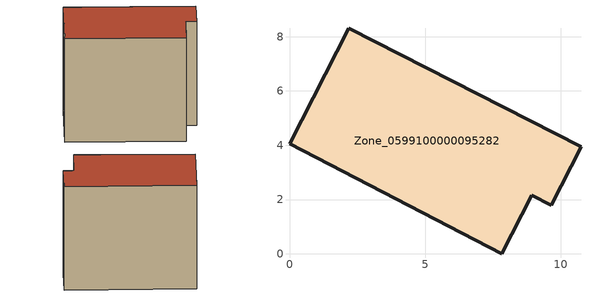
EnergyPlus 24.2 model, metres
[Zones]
Zone_0599100000095282
 floor ground (C_G): 0,4.05 2.18,8.31 10.74,3.95 9.64,1.79 8.93,2.15 7.81,0 z3.94
 wall outside (C_F): 2.18,8.31 0,4.05 7.81,0 8.93,2.15 9.64,1.79 10.74,3.95 2.18,8.31 z3.94:12.43
 roof outside (C_R): 10.74,3.95 2.18,8.31 0,4.05 7.81,0 8.93,2.15 9.64,1.79 z12.43
[BUILDING]
Pand.0599100000095282: North Axis=0; Terrain=City; Loads Convergence Tolerance Value=0.04; Temperature Convergence Tolerance Value=0.4; Solar Distribution=FullExterior; Maximum Number of Warmup Days=25; Minimum Number of Warmup Days=1
[Site:Location]
Rotterdam.The.Hague.AP_ZH_NLD Design_Conditions: Latitude=51.96; Longitude=4.45; Time Zone=1; Elevation=-4.5
[SITE:GROUNDTEMPERATURE:BUILDINGSURFACE]
18, 18, 18, 18, 18, 18, 18, 18, 18, 18, 18, 18
[MATERIAL] Thermal Absorptance=0.9; Solar Absorptance=0.7; Visible Absorptance=0.7
Name | Roughness | Thickness | Conductivity | Density | Specific Heat
G.TI.1992-2005 | MediumSmooth | 0.15 | 0.06 | 540 | 1210
F.TI.1992-2005 | Rough | 0.3 | 0.12 | 1920 | 840
R.TI.1992-2005 | MediumRough | 0.2 | 0.08 | 1500 | 1000
[CONSTRUCTION]
C_G: G.TI.1992-2005
C_F: F.TI.1992-2005
C_R: R.TI.1992-2005
[ZONE]
Zone_0599100000095282: Type=1; Multiplier=1; Ceiling Height=Autocalculate; Volume=Autocalculate; Floor Area=autocalculate; Part of Total Floor Area=Yes
[ZONEINFILTRATION:DESIGNFLOWRATE]
Infil_Zone_0599100000095282: Zone or ZoneList or Space or SpaceList=Zone_0599100000095282; Schedule=AlwaysOn; Design Flow Rate Calculation Method=Flow/Area; Flow Rate per Floor Area=0.0015; Constant Term Coefficient=1; Temperature Term Coefficient=0; Velocity Term Coefficient=0; Velocity Squared Term Coefficient=0
[HVACTEMPLATE:ZONE:IDEALLOADSAIRSYSTEM]
Zone_0599100000095282: Maximum Heating Supply Air Temperature=50; Minimum Cooling Supply Air Temperature=13; Maximum Heating Supply Air Humidity Ratio=0.0156; Minimum Cooling Supply Air Humidity Ratio=0.0077; Heating Limit=NoLimit; Cooling Limit=NoLimit; Dehumidification Control Type=ConstantSensibleHeatRatio; Cooling Sensible Heat Ratio=0.7; Dehumidification Setpoint=60; Humidification Control Type=None; Humidification Setpoint=30; Outdoor Air Method=None; Outdoor Air Flow Rate per Person=0.00944; Outdoor Air Flow Rate per Zone Floor Area=0; Outdoor Air Flow Rate per Zone=0; Demand Controlled Ventilation Type=None; Outdoor Air Economizer Type=NoEconomizer; Heat Recovery Type=None; Sensible Heat Recovery Effectiveness=0.7; Latent Heat Recovery Effectiveness=0.65
[ZONECONTROL:THERMOSTAT]
ThermostatControl_Zone_0599100000095282: Zone or ZoneList=Zone_0599100000095282; Control Type Schedule=DualSetpointControlType; Control 1=Thermostat_Zone_0599100000095282; Temperature Difference Between Cutout And Setpoint=0
[THERMOSTATSETPOINT:DUALSETPOINT]
Thermostat_Zone_0599100000095282: Heating Setpoint Temperature Schedule=HeatingSetpoint_Zone_0599100000095282; Cooling Setpoint Temperature Schedule=CoolingSetpoint_Zone_0599100000095282
[SCHEDULE:COMPACT]
HeatingSetpoint_Zone_0599100000095282: Through: 12/31, For: AllDays, Until: 24:00, 21
CoolingSetpoint_Zone_0599100000095282: Through: 12/31, For: AllDays, Until: 24:00, 24
DualSetpointControlType: Through: 12/31, For: AllDays, Until: 24:00, 4
AlwaysOn: Through: 12/31, For: AllDays, Until: 24:00, 1
